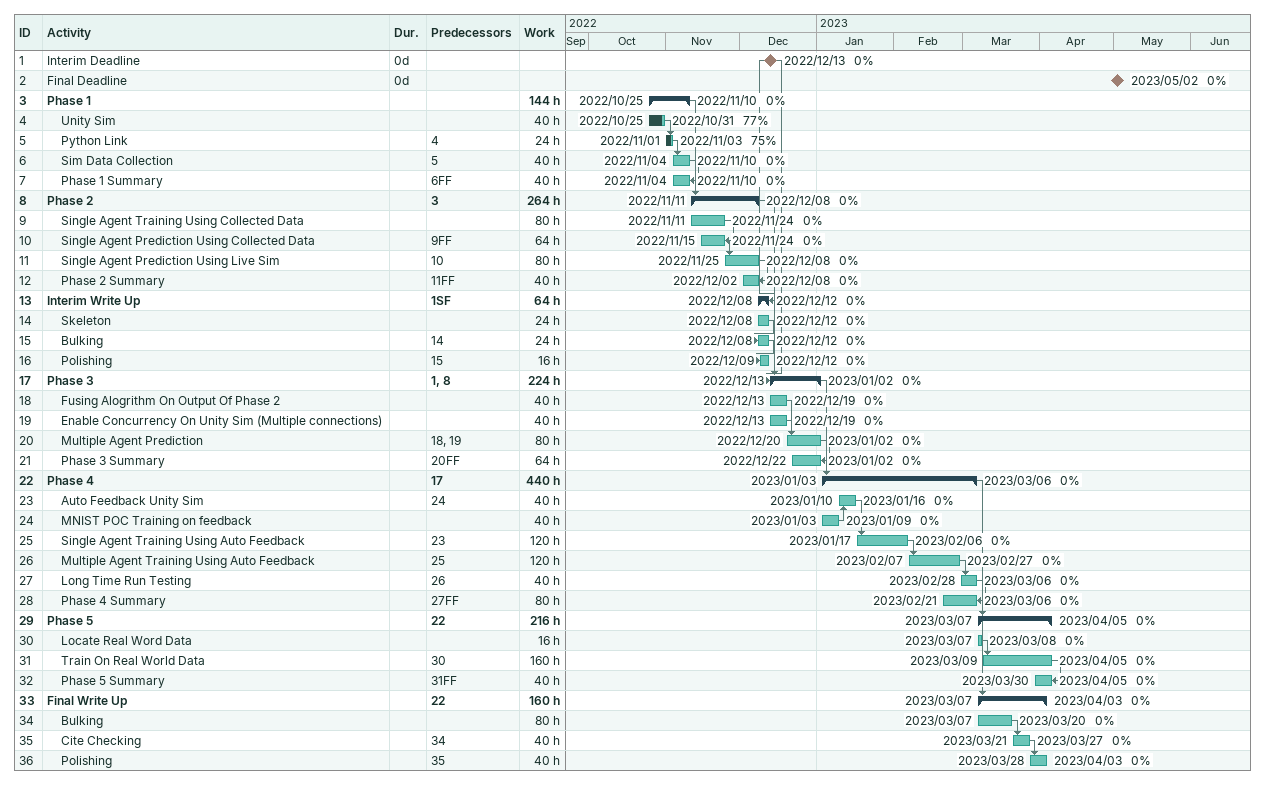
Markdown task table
| ID | Level | Task | Duration | Start | Finish | Predecessors | % complete | Work (h) |
|---|---|---|---|---|---|---|---|---|
| 1 | 1 | Interim Deadline | 0d | 2022-12-13 | 2022-12-13 |  | 0 |  |
| 2 | 1 | Final Deadline | 0d | 2023-05-02 | 2023-05-02 |  | 0 |  |
| 3 | 1 | **Phase 1** |  | 2022-10-25 | 2022-11-10 |  | 0 | 144 |
| 4 | 2 | Unity Sim |  | 2022-10-25 | 2022-10-31 |  | 77 | 40 |
| 5 | 2 | Python Link |  | 2022-11-01 | 2022-11-03 | 4 | 75 | 24 |
| 6 | 2 | Sim Data Collection |  | 2022-11-04 | 2022-11-10 | 5 | 0 | 40 |
| 7 | 2 | Phase 1 Summary |  | 2022-11-04 | 2022-11-10 | 6FF | 0 | 40 |
| 8 | 1 | **Phase 2** |  | 2022-11-11 | 2022-12-08 | 3 | 0 | 264 |
| 9 | 2 | Single Agent Training Using Collected Data |  | 2022-11-11 | 2022-11-24 |  | 0 | 80 |
| 10 | 2 | Single Agent Prediction Using Collected Data |  | 2022-11-15 | 2022-11-24 | 9FF | 0 | 64 |
| 11 | 2 | Single Agent Prediction Using Live Sim |  | 2022-11-25 | 2022-12-08 | 10 | 0 | 80 |
| 12 | 2 | Phase 2 Summary |  | 2022-12-02 | 2022-12-08 | 11FF | 0 | 40 |
| 13 | 1 | **Interim Write Up** |  | 2022-12-08 | 2022-12-12 | 1SF | 0 | 64 |
| 14 | 2 | Skeleton |  | 2022-12-08 | 2022-12-12 |  | 0 | 24 |
| 15 | 2 | Bulking |  | 2022-12-08 | 2022-12-12 | 14 | 0 | 24 |
| 16 | 2 | Polishing |  | 2022-12-09 | 2022-12-12 | 15 | 0 | 16 |
| 17 | 1 | **Phase 3** |  | 2022-12-13 | 2023-01-02 | 1, 8 | 0 | 224 |
| 18 | 2 | Fusing Alogrithm On Output Of Phase 2 |  | 2022-12-13 | 2022-12-19 |  | 0 | 40 |
| 19 | 2 | Enable Concurrency On Unity Sim (Multiple connections) |  | 2022-12-13 | 2022-12-19 |  | 0 | 40 |
| 20 | 2 | Multiple Agent Prediction |  | 2022-12-20 | 2023-01-02 | 18, 19 | 0 | 80 |
| 21 | 2 | Phase 3 Summary |  | 2022-12-22 | 2023-01-02 | 20FF | 0 | 64 |
| 22 | 1 | **Phase 4** |  | 2023-01-03 | 2023-03-06 | 17 | 0 | 440 |
| 23 | 2 | Auto Feedback Unity Sim |  | 2023-01-10 | 2023-01-16 | 24 | 0 | 40 |
| 24 | 2 | MNIST POC Training on feedback |  | 2023-01-03 | 2023-01-09 |  | 0 | 40 |
| 25 | 2 | Single Agent Training Using Auto Feedback |  | 2023-01-17 | 2023-02-06 | 23 | 0 | 120 |
| 26 | 2 | Multiple Agent Training Using Auto Feedback |  | 2023-02-07 | 2023-02-27 | 25 | 0 | 120 |
| 27 | 2 | Long Time Run Testing |  | 2023-02-28 | 2023-03-06 | 26 | 0 | 40 |
| 28 | 2 | Phase 4 Summary |  | 2023-02-21 | 2023-03-06 | 27FF | 0 | 80 |
| 29 | 1 | **Phase 5** |  | 2023-03-07 | 2023-04-05 | 22 | 0 | 216 |
| 30 | 2 | Locate Real Word Data |  | 2023-03-07 | 2023-03-08 |  | 0 | 16 |
| 31 | 2 | Train On Real World Data |  | 2023-03-09 | 2023-04-05 | 30 | 0 | 160 |
| 32 | 2 | Phase 5 Summary |  | 2023-03-30 | 2023-04-05 | 31FF | 0 | 40 |
| 33 | 1 | **Final Write Up** |  | 2023-03-07 | 2023-04-03 | 22 | 0 | 160 |
| 34 | 2 | Bulking |  | 2023-03-07 | 2023-03-20 |  | 0 | 80 |
| 35 | 2 | Cite Checking |  | 2023-03-21 | 2023-03-27 | 34 | 0 | 40 |
| 36 | 2 | Polishing |  | 2023-03-28 | 2023-04-03 | 35 | 0 | 40 |
